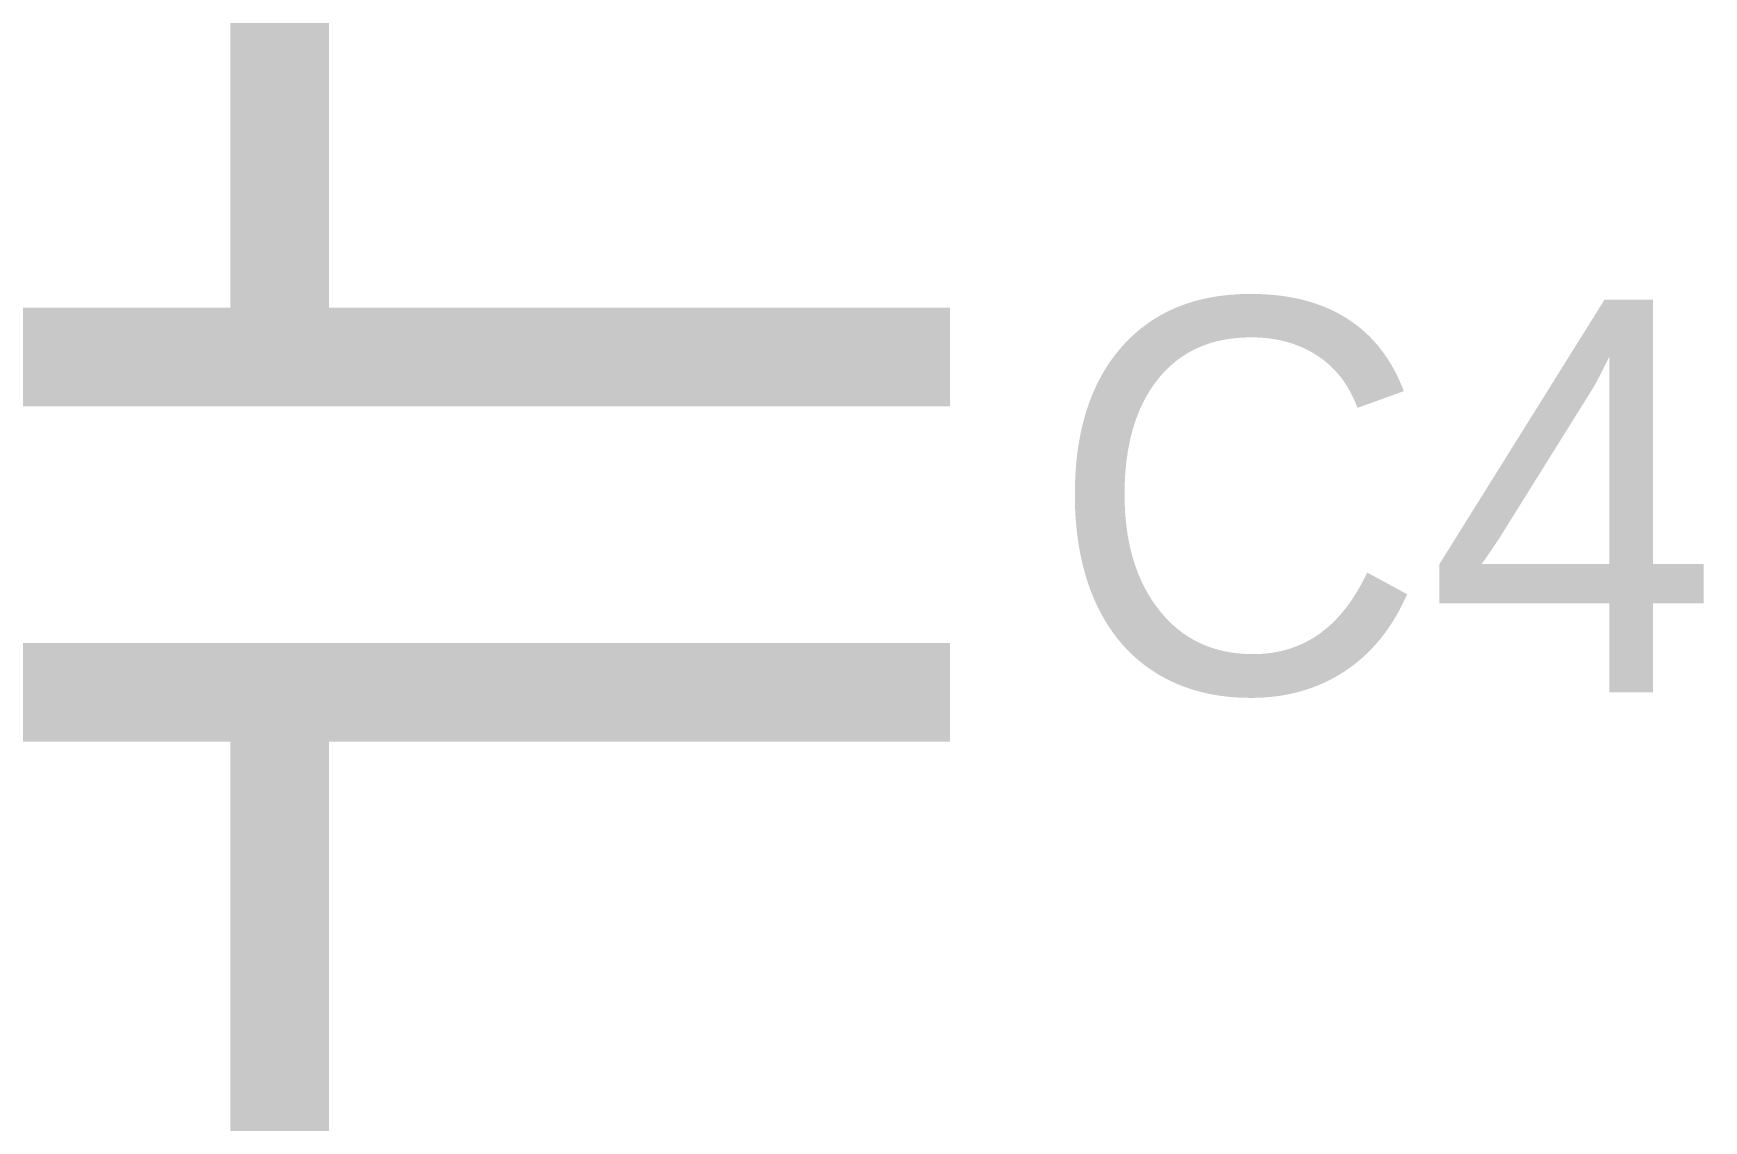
# Model space of a CAD drawing. Header units: inches. Extents: x 0 to 569, y 0 to 432.
# Drawn here: x 123.72 to 128.79, y 174.72 to 178.01 of the extents above; entities that cross this region are included whole.
import ezdxf

# ---------------------------------------------------------------- set-up
doc = ezdxf.new("R2010")
doc.units = ezdxf.units.IN
doc.layers.add('Sheet', color=255, linetype='Continuous')

msp = doc.modelspace()

# ---------------------------------------------------------------- linework, layer by layer
at = {"layer": 'Sheet'}
for points in [[(124.4699, 177.8, 0.2997, 0.2997, 0), (124.4699, 180.3301, 0.2997, 0.2997, 0)], [(124.4699, 177.8, 0.2997, 0.2997, 0), (124.4699, 177.0311, 0.2997, 0.2997, 0)], [(122.4359, 177.0311, 0.2997, 0.2997, 0), (126.5039, 177.0311, 0.2997, 0.2997, 0)], [(126.5039, 176.0141, 0.2997, 0.2997, 0), (122.4359, 176.0141, 0.2997, 0.2997, 0)], [(124.4699, 175.2575, 0.2997, 0.2997, 0), (124.4699, 176.0141, 0.2997, 0.2997, 0)], [(124.4699, 175.2575, 0.2997, 0.2997, 0), (124.4699, 172.715, 0.2997, 0.2997, 0)]]:
    msp.add_lwpolyline(points, format="xyseb", dxfattribs=at)

# ---------------------------------------------------------------- texts
msp.add_text('C4', height=1.19063, dxfattribs=at).set_placement((126.8016, 176.0141))

doc.saveas('drawing.dxf')
